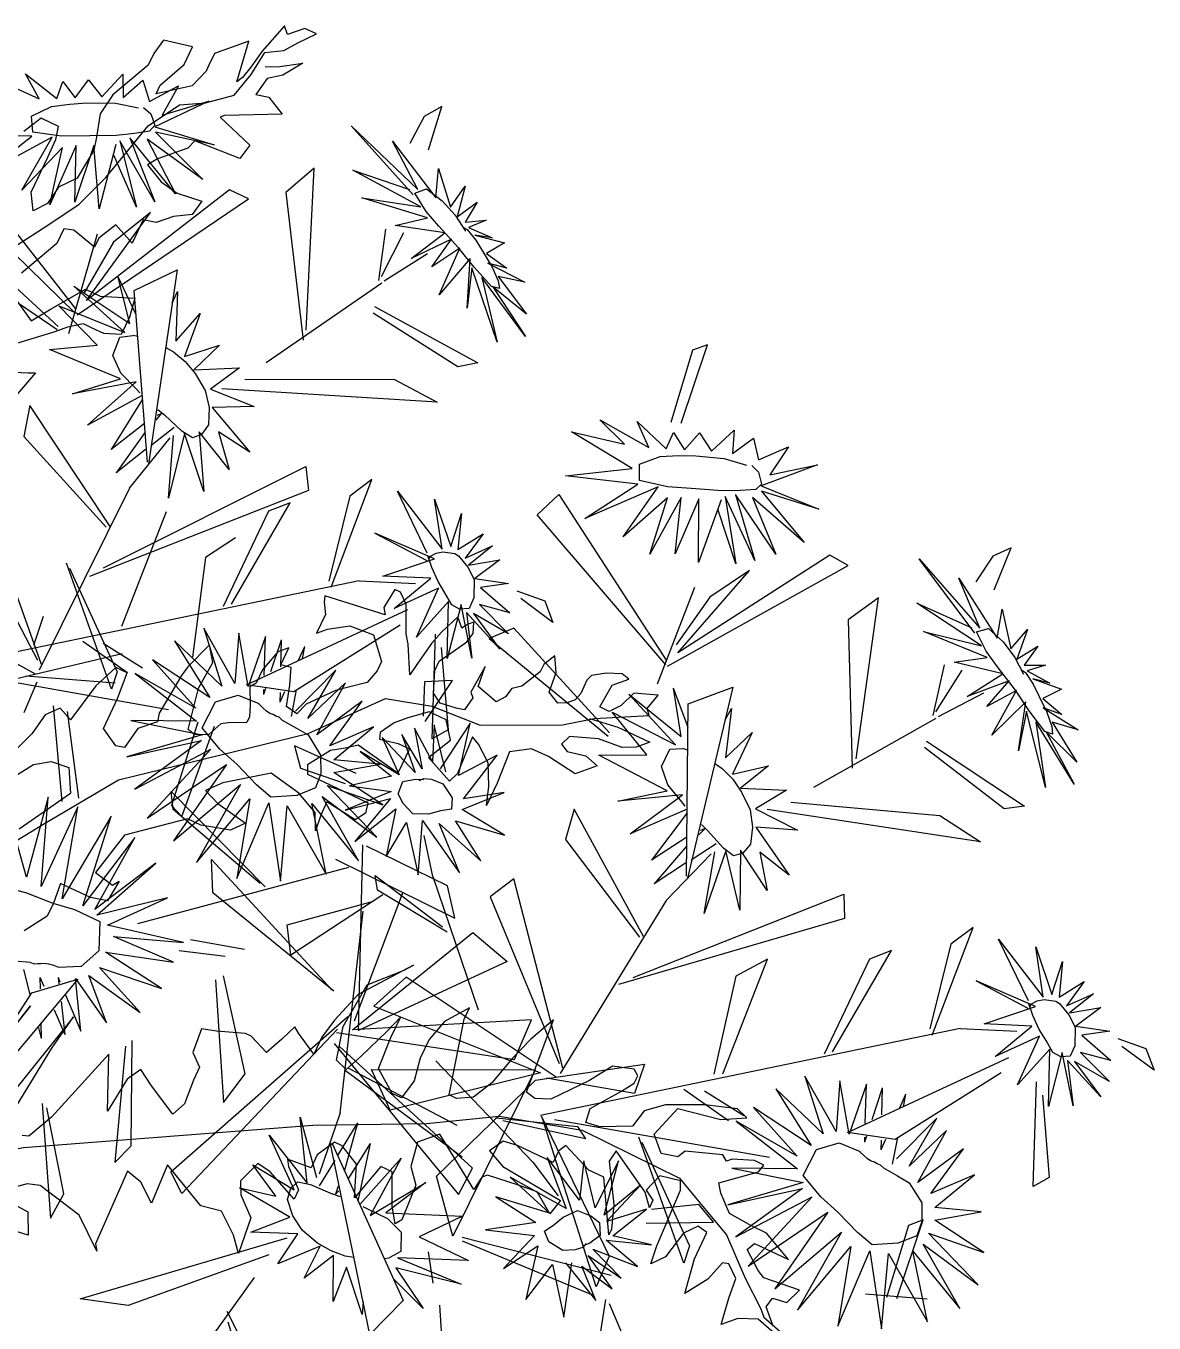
# Model space of a CAD drawing. Header units: millimetres. Extents: x -2729 to 15248, y -12439 to 5292.
# Drawn here: x 4773.3 to 4835.2, y -9449.1 to -9377.9 of the extents above; entities that cross this region are included whole.
import ezdxf

# ---------------------------------------------------------------- set-up
doc = ezdxf.new("R2010")
doc.units = ezdxf.units.MM
doc.layers.add('ARBOLES', color=118, linetype='Continuous')

# ---------------------------------------------------------------- blocks, each defined once
blk = doc.blocks.new('drudtu')
at = {"layer": 'ARBOLES', "color": 104}
for points in [[(-13.73809, 1.07841), (-13.71861, 1.11005), (-13.704, 1.13438), (-13.69426, 1.16115), (-13.68939, 1.18062), (-13.68208, 1.20982), (-13.66747, 1.23416), (-13.65042, 1.24389), (-13.63338, 1.25849), (-13.62851, 1.27796), (-13.62607, 1.29743), (-13.6139, 1.30473), (-13.60659, 1.31447), (-13.59685, 1.32663), (-13.60659, 1.32663), (-13.61633, 1.3169), (-13.6212, 1.32177), (-13.62851, 1.29743), (-13.63094, 1.28283), (-13.63338, 1.27309), (-13.63581, 1.26823), (-13.64068, 1.29986), (-13.66016, 1.2804), (-13.66016, 1.27066), (-13.66016, 1.26579), (-13.66503, 1.25119), (-13.68695, 1.23416), (-13.68695, 1.24146), (-13.67721, 1.26336), (-13.67721, 1.27796), (-13.69913, 1.27309), (-13.70156, 1.26093), (-13.70156, 1.25119), (-13.71617, 1.21956), (-13.71861, 1.20252), (-13.71374, 1.18549), (-13.7113, 1.17575), (-13.71374, 1.15142), (-13.72348, 1.13925), (-13.72591, 1.12465), (-13.73322, 1.11491), (-13.74052, 1.12708), (-13.74052, 1.15628), (-13.74052, 1.17089), (-13.74296, 1.18062), (-13.75757, 1.18062), (-13.76488, 1.16602)], [(-13.6212, 1.2877), (-13.61146, 1.29256), (-13.59685, 1.3023), (-13.60659, 1.2877), (-13.61633, 1.2804), (-13.61877, 1.26579), (-13.60903, 1.26823), (-13.59442, 1.26093), (-13.63338, 1.24146), (-13.63581, 1.23902), (-13.60659, 1.22929), (-13.60903, 1.21712), (-13.64555, 1.21469), (-13.64799, 1.20739), (-13.66503, 1.19035), (-13.66991, 1.18305), (-13.65529, 1.17575), (-13.64068, 1.17332), (-13.6212, 1.17575), (-13.62364, 1.16358), (-13.63581, 1.15628), (-13.64555, 1.14655), (-13.65529, 1.14412), (-13.65529, 1.12465), (-13.67234, 1.13195), (-13.67965, 1.11735), (-13.67965, 1.11005), (-13.69913, 1.11491), (-13.70643, 1.11248), (-13.70643, 1.10031), (-13.72104, 1.06868)], [(-13.72104, 1.05164), (-13.69913, 1.03947), (-13.68939, 1.05408), (-13.67234, 1.07841), (-13.66016, 1.07841), (-13.63581, 1.08814), (-13.63338, 1.07354), (-13.63338, 1.05894), (-13.64555, 1.05408), (-13.65529, 1.05408), (-13.6626, 1.05408), (-13.67234, 1.04677), (-13.67965, 1.03947), (-13.70643, 1.01514)], [(-13.71374, 0.9908), (-13.68452, 1.00297), (-13.67965, 1.0054), (-13.68695, 0.97863)], [(-13.59442, 0.60143), (-13.52867, 0.70121), (-13.49214, 0.75475), (-13.37769, 0.84722), (-13.33629, 0.89589), (-13.3022, 0.90563), (-13.26323, 0.90806), (-13.20723, 0.93483), (-13.18774, 0.94943), (-13.15122, 0.9689), (-13.15465, 0.97314), (-13.15151, 0.98569), (-13.16878, 0.97942), (-13.17349, 0.96686), (-13.17977, 0.95901), (-13.18763, 0.95901), (-13.18606, 0.97785), (-13.17663, 0.98726), (-13.18291, 0.98883), (-13.19391, 0.98412), (-13.20333, 0.97785), (-13.2049, 0.97314), (-13.2049, 0.96215), (-13.20647, 0.95588), (-13.21118, 0.95117), (-13.21746, 0.94803), (-13.22689, 0.95274), (-13.22846, 0.96843), (-13.23474, 0.97942), (-13.23945, 0.97), (-13.23945, 0.96372), (-13.2473, 0.94803), (-13.25358, 0.94332), (-13.25515, 0.93547), (-13.25986, 0.9292), (-13.27714, 0.9339), (-13.27871, 0.9496), (-13.28028, 0.92763), (-13.27714, 0.92449), (-13.27871, 0.9135), (-13.28499, 0.91193), (-13.29755, 0.91036), (-13.3054, 0.91507), (-13.31169, 0.93077), (-13.31169, 0.93861), (-13.3054, 0.9496), (-13.29912, 0.96058), (-13.29755, 0.96843), (-13.30069, 0.97628), (-13.30383, 0.97314), (-13.30697, 0.96843), (-13.31326, 0.97471), (-13.31954, 0.95901), (-13.32268, 0.94803), (-13.32582, 0.9292), (-13.32739, 0.91978), (-13.33838, 0.94018), (-13.34309, 0.94646), (-13.35252, 0.96686), (-13.36037, 0.97314), (-13.36508, 0.97314), (-13.36665, 0.95744), (-13.36351, 0.95274), (-13.41062, 0.94646), (-13.40905, 0.94175), (-13.40434, 0.9339), (-13.40434, 0.91821), (-13.39806, 0.92449), (-13.38392, 0.9339), (-13.36508, 0.93547), (-13.35095, 0.91978), (-13.35095, 0.91193), (-13.35409, 0.90095), (-13.36351, 0.8931), (-13.37293, 0.88525), (-13.38863, 0.86642), (-13.39177, 0.85701), (-13.4012, 0.85858), (-13.40591, 0.87427), (-13.41062, 0.88682), (-13.41847, 0.88525), (-13.41847, 0.89938), (-13.42475, 0.8931), (-13.42946, 0.87584), (-13.42946, 0.86485), (-13.4326, 0.86015), (-13.42632, 0.84759), (-13.42318, 0.83974), (-13.42318, 0.83504), (-13.43575, 0.82876), (-13.44046, 0.82562), (-13.44517, 0.81463), (-13.45459, 0.80993), (-13.46087, 0.8115), (-13.46715, 0.84288), (-13.46558, 0.86485), (-13.47343, 0.87584), (-13.48129, 0.85387), (-13.48286, 0.84602), (-13.486, 0.81307), (-13.48443, 0.80679), (-13.49542, 0.7958), (-13.49856, 0.77854), (-13.50484, 0.77697), (-13.51898, 0.78482), (-13.51898, 0.80993), (-13.52055, 0.83033), (-13.52997, 0.83033), (-13.53782, 0.8115), (-13.54096, 0.7958), (-13.5441, 0.78011), (-13.55509, 0.78482), (-13.56295, 0.7754), (-13.56609, 0.75814), (-13.57394, 0.73617)], [(-13.56923, 0.71577), (-13.55509, 0.73774), (-13.5441, 0.74558), (-13.52997, 0.74715), (-13.52055, 0.72989), (-13.5441, 0.68909)], [(-13.19077, 0.94791), (-13.16879, 0.95105), (-13.14209, 0.95105), (-13.14994, 0.9432), (-13.15936, 0.93849), (-13.17821, 0.93692), (-13.19862, 0.92908), (-13.20176, 0.92123), (-13.19548, 0.91809), (-13.18135, 0.92123), (-13.17036, 0.91809), (-13.18292, 0.90554), (-13.20648, 0.90868), (-13.22061, 0.90868), (-13.23474, 0.89926), (-13.23317, 0.87415), (-13.23317, 0.85532), (-13.23788, 0.86944), (-13.24574, 0.88514), (-13.2583, 0.89455), (-13.26458, 0.89769), (-13.26301, 0.86787), (-13.26615, 0.86003), (-13.28814, 0.86944), (-13.27871, 0.88827), (-13.28814, 0.90083), (-13.30227, 0.90083), (-13.31483, 0.88984), (-13.32268, 0.882), (-13.32896, 0.87101), (-13.32739, 0.8663), (-13.31326, 0.86944), (-13.30384, 0.86944), (-13.30384, 0.84904), (-13.31326, 0.85061), (-13.33996, 0.85532), (-13.34781, 0.84904), (-13.35723, 0.84276), (-13.36822, 0.8255), (-13.36508, 0.81922), (-13.34624, 0.81922), (-13.31483, 0.81922), (-13.31326, 0.81138), (-13.31797, 0.80353), (-13.3431, 0.80667), (-13.3431, 0.79568), (-13.34153, 0.78313), (-13.34781, 0.79568), (-13.36508, 0.80353), (-13.39021, 0.80824), (-13.42005, 0.78627), (-13.42947, 0.77528), (-13.41691, 0.77057), (-13.39178, 0.76587), (-13.39963, 0.75645), (-13.42162, 0.75017), (-13.43261, 0.75017), (-13.4703, 0.71879), (-13.47815, 0.68426), (-13.46245, 0.68112), (-13.45931, 0.68583), (-13.46088, 0.66857), (-13.47344, 0.66543), (-13.49857, 0.66543), (-13.497, 0.64973), (-13.497, 0.63875), (-13.50799, 0.62149)]]:
    blk.add_lwpolyline(points, dxfattribs=at)
at = {"layer": 'ARBOLES', "color": 85}
for points in [[(-13.7498, 0.10478), (-13.64301, 0.28054), (-13.58334, 0.36999), (-13.43886, 0.47357), (-13.24885, 0.58186), (-13.1719, 0.61952), (-13.12479, 0.64777), (-13.06354, 0.66503), (-12.98188, 0.66346), (-12.95519, 0.65091), (-12.93163, 0.63992), (-12.90494, 0.61638), (-12.88452, 0.60069), (-12.87981, 0.59598), (-12.85311, 0.58813)], [(-12.87039, 0.59284), (-12.87667, 0.59912), (-12.88138, 0.60383), (-12.87981, 0.61167), (-12.86882, 0.61324), (-12.86411, 0.6258), (-12.89237, 0.62266), (-12.89865, 0.6258), (-12.91279, 0.63678), (-12.90965, 0.64306), (-12.88138, 0.64306), (-12.90494, 0.65405), (-12.9175, 0.65405), (-12.93634, 0.65561), (-12.94891, 0.6666), (-12.95362, 0.67288), (-12.93006, 0.69328), (-12.92849, 0.69956), (-12.93634, 0.69956), (-12.95205, 0.69328), (-12.95519, 0.69014), (-12.9599, 0.69328), (-12.9866, 0.68386), (-12.98974, 0.67759), (-13.0023, 0.67445), (-13.01329, 0.68543), (-13.00544, 0.71054), (-12.97246, 0.71682), (-12.95519, 0.72623), (-12.96461, 0.72937), (-12.98817, 0.72153), (-13.01486, 0.70897), (-13.02743, 0.69799), (-13.03057, 0.68386), (-13.05255, 0.67288), (-13.06354, 0.67131), (-13.06511, 0.68229), (-13.04941, 0.70426), (-13.04313, 0.71368), (-13.04313, 0.71996), (-13.04784, 0.7231), (-13.06354, 0.71839), (-13.07454, 0.70113), (-13.09495, 0.67602), (-13.10594, 0.67131), (-13.1138, 0.67288), (-13.11851, 0.73094), (-13.12793, 0.71054), (-13.13421, 0.69171), (-13.14049, 0.66817), (-13.14834, 0.65248), (-13.15934, 0.6462), (-13.16562, 0.6462), (-13.17975, 0.70269), (-13.17975, 0.71211), (-13.19231, 0.69485), (-13.19703, 0.67759), (-13.19703, 0.66189), (-13.19388, 0.64463), (-13.19703, 0.62894), (-13.20488, 0.62894), (-13.22215, 0.64149), (-13.22372, 0.6666), (-13.22372, 0.68386), (-13.22843, 0.66974), (-13.23786, 0.64463), (-13.24414, 0.63051), (-13.25356, 0.63364), (-13.25984, 0.65875), (-13.2567, 0.69485), (-13.23628, 0.71682), (-13.23157, 0.7231), (-13.25984, 0.68543), (-13.26769, 0.66032), (-13.27083, 0.64463), (-13.27083, 0.63051), (-13.28811, 0.63992), (-13.29282, 0.64306), (-13.29753, 0.63051), (-13.30381, 0.61638), (-13.31951, 0.62266), (-13.32423, 0.62266), (-13.34464, 0.61481), (-13.35563, 0.61167), (-13.35406, 0.59284), (-13.34464, 0.58499), (-13.34464, 0.57401), (-13.34307, 0.55518), (-13.34778, 0.54419), (-13.37134, 0.55675), (-13.3839, 0.56459), (-13.39018, 0.55361), (-13.39332, 0.52536), (-13.4106, 0.56459), (-13.42944, 0.50339), (-13.43886, 0.48299), (-13.44357, 0.48142)], [(-13.45771, 0.49397), (-13.45143, 0.55047), (-13.44672, 0.57872), (-13.46399, 0.50653)], [(-13.48912, 0.53164), (-13.47969, 0.57244), (-13.49226, 0.51908)], [(-12.86725, 0.58813), (-12.88295, 0.59284), (-12.89708, 0.58656), (-12.90651, 0.57715), (-12.90965, 0.59755), (-12.91122, 0.61324), (-12.92064, 0.62109), (-12.92535, 0.61952), (-12.93006, 0.60383), (-12.94105, 0.58656), (-12.94577, 0.61324), (-12.94577, 0.63521), (-12.95362, 0.63678), (-12.96147, 0.62737), (-12.96618, 0.6054), (-12.97403, 0.59598), (-12.9756, 0.6101), (-12.97717, 0.65561), (-12.98031, 0.66189), (-12.99602, 0.65875), (-13.00073, 0.64463), (-12.99288, 0.63992), (-12.99288, 0.63364), (-13.00073, 0.64306), (-13.03371, 0.66189), (-13.03528, 0.65248), (-13.018, 0.62423), (-13.01172, 0.60697), (-13.01172, 0.60226), (-13.03371, 0.63992), (-13.04627, 0.63992), (-13.06983, 0.64934), (-13.07297, 0.64306), (-13.07297, 0.63364), (-13.1028, 0.63364), (-13.1138, 0.63207), (-13.12008, 0.62109), (-13.10594, 0.61481), (-13.05569, 0.6101), (-13.05883, 0.59755), (-13.07454, 0.60853), (-13.09024, 0.60697), (-13.1138, 0.60383), (-13.11694, 0.60069), (-13.11851, 0.5897), (-13.15934, 0.61638), (-13.1719, 0.60383), (-13.16876, 0.58499), (-13.15934, 0.57401), (-13.15777, 0.54576), (-13.16091, 0.54105), (-13.16876, 0.55204), (-13.17975, 0.57558), (-13.18917, 0.57558), (-13.19703, 0.54576), (-13.20645, 0.5693), (-13.22215, 0.57715), (-13.22843, 0.57715), (-13.23628, 0.56302), (-13.23628, 0.55204), (-13.25513, 0.55047), (-13.25199, 0.54576), (-13.23786, 0.53321), (-13.23786, 0.52536), (-13.26298, 0.53634), (-13.27397, 0.53791), (-13.28026, 0.52065), (-13.27554, 0.51124), (-13.26141, 0.49868), (-13.25827, 0.47043), (-13.26769, 0.48142), (-13.2834, 0.49397), (-13.2991, 0.49083), (-13.33522, 0.5081), (-13.33365, 0.47671), (-13.34778, 0.4877), (-13.36034, 0.49083), (-13.35877, 0.4312), (-13.35563, 0.42649), (-13.37919, 0.44532), (-13.41531, 0.45317), (-13.42473, 0.45003), (-13.43572, 0.44062)], [(-13.442, 0.43277), (-13.41531, 0.4312), (-13.40746, 0.41551), (-13.42944, 0.41237)]]:
    blk.add_lwpolyline(points, dxfattribs=at)
blk = doc.blocks.new('styrtys')
at = {"color": 86, "linetype": 'Continuous'}
for p, q in [((-18.311, 2.885), (-18.435, 1.784)), ((-16.817, 0.9), (-18.311, 2.885)), ((-18.435, 1.784), (-17.713, 0.271)), ((-12.426, -5.295), (-12.259, -2.485)), ((-12.724, -5.277), (-13.944, -2.861)), ((-14.691, -3.56), (-12.638, -5.529)), ((-11.603, -6.554), (-5.777, -3.769)), ((-5.777, -3.769), (-6.235, -4.801)), ((-12.758, -10.355), (-19.706, -4.768)), ((-19.706, -4.768), (-19.525, -6.814)), ((-6.235, -4.801), (-11.351, -6.821)), ((7.793, -5.923), (9.053, -4.884)), ((9.053, -4.884), (10.312, -5.114)), ((-36.443, -5.684), (-36.596, -6.542)), ((-33.495, -9.14), (-36.443, -5.684)), ((-22.072, -5.279), (-23.083, -5.849)), ((-22.444, -16.632), (-22.072, -5.279)), ((-12.401, -5.47), (-12.605, -13.181)), ((10.312, -5.114), (8.279, -5.954)), ((-23.083, -5.849), (-22.775, -15.758)), ((-36.596, -6.542), (-33.821, -9.602)), ((-19.525, -6.814), (-12.415, -10.806)), ((-5.335, -6.849), (-12.88, -15.984)), ((-7.728, -8.021), (-5.335, -6.849)), ((-12.56, -14.657), (-7.728, -8.021)), ((2.389, -14.57), (-1.523, -9.606)), ((-1.523, -9.606), (-1.361, -11.122)), ((-24.622, -10.075), (-24.497, -12.685)), ((-22.775, -15.758), (-24.622, -10.075)), ((2.876, -13.058), (4.598, -10.482)), ((-1.361, -11.122), (2.043, -14.501)), ((12.381, -14.081), (7.537, -10.978)), ((8.336, -11.079), (12.401, -13.07)), ((-55.142, -11.478), (-55.167, -12.586)), ((-53.478, -13.323), (-55.142, -11.478)), ((4.592, -21.303), (5.607, -11.591)), ((-55.167, -12.586), (-54.315, -14.029)), ((-24.497, -12.685), (-23.193, -15.613)), ((6.119, -12.384), (6.268, -19.263)), ((-25.373, -13.148), (-21.883, -17.626)), ((2.876, -13.058), (-4.87, -35.285)), ((12.401, -13.07), (12.381, -14.081)), ((-20.072, -16.714), (-19.609, -14.136)), ((-19.609, -14.136), (-11.892, -21.671)), ((-2.734, -14.107), (-2.953, -15.38)), ((0.372, -19.734), (-2.734, -14.107)), ((-8.752, -27.018), (-6.726, -14.758)), ((-6.726, -14.758), (-5.565, -15.419)), ((-5.565, -15.419), (-8.826, -27.91)), ((-2.953, -15.38), (0.243, -20.194)), ((-48.555, -19.104), (-48.638, -16.291)), ((-48.853, -19.113), (-50.282, -16.815)), ((-47.623, -20.286), (-42.067, -16.996)), ((-42.067, -16.996), (-42.432, -18.064)), ((-33.585, -16.896), (-22.76, -16.521)), ((-33.23, -18.493), (-33.585, -16.896)), ((-22.551, -16.668), (-33.23, -18.493)), ((-12.017, -21.654), (-20.072, -16.714)), ((-50.965, -17.578), (-48.745, -19.357)), ((-42.432, -18.064), (-47.349, -20.53)), ((-55.853, -19.225), (-55.492, -21.247)), ((-48.437, -24.175), (-55.853, -19.225)), ((-48.514, -19.277), (-48.034, -26.976)), ((6.268, -19.263), (4.592, -21.303)), ((-41.354, -20.024), (-48.059, -29.792)), ((-43.634, -21.403), (-41.354, -20.024)), ((-30.238, -21.601), (-28.979, -20.561)), ((-28.979, -20.561), (-27.719, -20.791)), ((-5.821, -20.187), (-5.921, -22.159)), ((-1.684, -25.514), (-5.821, -20.187)), ((-55.492, -21.247), (-48.056, -24.593)), ((-27.719, -20.791), (-29.753, -21.631)), ((-20.933, -21.236), (-28.557, -22.796)), ((-47.859, -28.441), (-43.634, -21.403)), ((-28.774, -24.246), (-20.822, -21.391)), ((-5.921, -22.159), (-1.925, -25.943)), ((12.686, -25.009), (14.676, -22.24)), ((-56.258, -23.174), (-57.214, -23.831)), ((-55.622, -34.516), (-56.258, -23.174)), ((-28.557, -22.796), (-28.774, -24.246)), ((-11.446, -23.297), (-6.297, -33.172)), ((-57.214, -23.831), (-56.03, -33.674)), ((-39.554, -25.284), (-39.393, -26.8)), ((-35.643, -30.247), (-39.554, -25.284)), ((-10.384, -25.384), (-18.342, -25.047)), ((-18.342, -25.047), (-17.155, -26.319)), ((-17.155, -26.319), (-10.467, -25.582)), ((-35.156, -28.736), (-33.433, -26.16)), ((3.569, -25.68), (-4.275, -34.734)), ((-1.403, -26.871), (0.869, -25.712)), ((-39.393, -26.8), (-35.989, -30.179)), ((-25.651, -29.759), (-30.494, -26.655)), ((-29.695, -26.757), (-25.63, -28.747)), ((-2.068, -27.782), (0.671, -26.56)), ((-33.439, -36.98), (-32.424, -27.269)), ((-27.824, -27.147), (-28.553, -28.513)), ((-26.667, -29.608), (-27.824, -27.147)), ((-58.373, -28.177), (-58.017, -30.765)), ((-56.03, -33.674), (-58.373, -28.177)), ((-42.97, -40.416), (-42.039, -28.026)), ((-42.039, -28.026), (-40.824, -28.581)), ((-31.912, -28.061), (-31.763, -34.94)), ((-55.158, -31.157), (-54.926, -28.547)), ((-54.926, -28.547), (-46.572, -35.369)), ((-40.824, -28.581), (-42.964, -41.312)), ((-35.156, -28.736), (-42.901, -50.963)), ((-28.553, -28.513), (-26.98, -29.537)), ((-25.63, -28.747), (-25.651, -29.759)), ((-6.676, -34.525), (-4.351, -28.941)), ((-4.351, -28.941), (-3.252, -30.221)), ((-40.765, -29.785), (-40.985, -31.057)), ((-37.659, -35.411), (-40.765, -29.785)), ((-6.462, -32.885), (-16.76, -29.863)), ((-16.76, -29.863), (-16.59, -31.487)), ((-3.252, -30.221), (-6.457, -33.948)), ((3.784, -30.334), (2.692, -32.7)), ((3.181, -33.345), (5.035, -30.144)), ((5.035, -30.144), (3.784, -30.334)), ((-58.848, -31.305), (-54.976, -35.456)), ((-58.017, -30.765), (-56.458, -33.566)), ((-46.698, -35.363), (-55.158, -31.157)), ((-40.985, -31.057), (-37.788, -35.871)), ((6.124, -32.7), (-1.073, -31.266)), ((-0.755, -31.255), (5.472, -31.945)), ((-16.59, -31.487), (-6.789, -32.924)), ((5.472, -31.945), (6.124, -32.7)), ((-15.394, -33.298), (-13.059, -32.511)), ((-13.059, -32.511), (-14.004, -41.447)), ((-40.657, -33.353), (-40.581, -35.326)), ((-18.3, -33.173), (-22.452, -35.869)), ((-16.563, -33.747), (-18.3, -33.173)), ((-14.204, -41.716), (-15.394, -33.298)), ((-9.628, -32.997), (-14.204, -41.716)), ((-8.227, -34.924), (-9.628, -32.997)), ((-22.727, -37.705), (-16.563, -33.747)), ((-19.15, -33.61), (-11.608, -35.235)), ((-6.231, -33.453), (-15.162, -37.707)), ((-14.706, -40.046), (-6.875, -34.076)), ((-6.875, -34.076), (-9.353, -42.21)), ((-6.003, -37.418), (-3.301, -33.847)), ((-2.5, -33.817), (-5.673, -37.2)), ((-3.301, -33.847), (-2.5, -33.817)), ((-66.696, -35.766), (-55.947, -34.432)), ((-55.725, -34.561), (-66.201, -37.324)), ((-26.169, -34.318), (-29.202, -36.436)), ((-20.82, -36.291), (-16.516, -34.565)), ((-16.125, -34.507), (-20.082, -36.602)), ((-11.802, -41.936), (-7.17, -34.236)), ((-7.17, -34.236), (-1.66, -42.813)), ((-4.94, -41.881), (-6.676, -34.525)), ((-40.581, -35.326), (-36.266, -38.74)), ((-31.763, -34.94), (-33.439, -36.98)), ((-27.988, -36.792), (-25.998, -35.109)), ((-19.255, -35.46), (-14.574, -41.394)), ((-14.524, -42.553), (-8.227, -34.924)), ((-4.839, -35.256), (3.69, -36.013)), ((4.77, -37.485), (-4.73, -35.247)), ((-63.159, -39.43), (-55.492, -35.882)), ((-55.616, -35.737), (-63.071, -37.967)), ((-39.715, -41.192), (-43.853, -35.864)), ((-14.004, -41.447), (-22.622, -36.001)), ((-20.082, -36.602), (-20.82, -36.291)), ((3.69, -36.013), (4.77, -37.485)), ((-45.984, -36.949), (-39.979, -46.329)), ((-29.202, -36.436), (-27.988, -36.792)), ((-19.706, -36.478), (-19.454, -42.521)), ((-2.882, -36.953), (-10.404, -38.667)), ((4.666, -36.457), (-1.335, -42.404)), ((-25.254, -48.823), (-21.97, -37.302)), ((-20.99, -41.825), (-19.661, -37.093)), ((-15.162, -37.707), (-14.706, -40.046)), ((5.622, -37.404), (7.711, -39.145)), ((7.795, -37.599), (5.936, -37.336)), ((-10.638, -44.638), (-19.478, -37.864)), ((-1.169, -42.498), (5.082, -37.862)), ((-44.74, -38.934), (-52.697, -39.303)), ((-51.402, -40.465), (-44.806, -39.138)), ((-52.697, -39.303), (-51.402, -40.465)), ((-29.054, -43.728), (-32.381, -39.647)), ((-6.741, -39.487), (-12.491, -42.981)), ((-33.053, -40.327), (-29.863, -43.914)), ((-4.305, -39.958), (-13.795, -42.798)), ((-12.483, -43.196), (-5.128, -40.139)), ((-3.465, -41.359), (-4.305, -39.958)), ((-34.462, -41.358), (-42.307, -50.412)), ((-40.236, -47.71), (-38.416, -41.942)), ((-39.434, -42.548), (-37.162, -41.39)), ((-30.536, -43.54), (-23.407, -41.799)), ((-23.69, -41.943), (-29.626, -43.949)), ((-26.199, -43.548), (-16.643, -41.562)), ((-16.547, -41.508), (-24.598, -44.425)), ((-19.454, -42.521), (-20.99, -41.825)), ((-12.64, -54.264), (-14.963, -41.564)), ((-14.074, -42.971), (-3.465, -41.359)), ((-9.353, -42.21), (-11.802, -41.936)), ((-1.66, -42.813), (-4.94, -41.881)), ((-37.039, -43.461), (-44.236, -42.027)), ((-43.919, -42.016), (-37.691, -42.706)), ((-40.1, -43.459), (-37.36, -42.237)), ((-14.652, -42.405), (-11.309, -54.372)), ((-37.208, -43.119), (-40.069, -47.116)), ((-37.691, -42.706), (-37.039, -43.461)), ((-40.169, -46.057), (-50.694, -43.96)), ((-29.626, -43.949), (-30.536, -43.54)), ((-29.863, -43.914), (-29.054, -43.728)), ((-24.598, -44.425), (-26.199, -43.548)), ((-42.383, -44.619), (-41.284, -45.898)), ((-21.033, -44.536), (-22.999, -46.801)), ((0.004, -45.056), (-1.609, -44.404)), ((6.272, -47.952), (1.218, -45.368)), ((-50.381, -45.563), (-40.491, -46.125)), ((-32.825, -48.065), (-37.231, -46.162)), ((-21.251, -45.643), (-22.821, -47.653)), ((-39.889, -46.603), (-48.408, -51.632)), ((-39.474, -46.774), (-38.393, -48.246)), ((-37.886, -46.672), (-33.147, -48.965)), ((-20.423, -46.754), (-14.422, -49.834)), ((-15.165, -48.004), (-20.385, -46.264)), ((-14.422, -49.834), (-15.165, -48.004)), ((-9.227, -62.128), (-6.249, -50.661)), ((-14.99, -55.403), (-19.922, -52.39)), ((-5.978, -51.999), (-7.553, -60.055)), ((-24.989, -55.78), (-24.332, -53.223)), ((-24.332, -53.223), (-21.148, -62.454)), ((-19.844, -52.862), (-14.652, -56.649)), ((-2.24, -60.392), (-5.314, -53.317)), ((-11.309, -54.372), (-12.64, -54.264)), ((-14.652, -56.649), (-14.99, -55.403)), ((-21.947, -61.952), (-24.989, -55.78)), ((3.649, -56.164), (-4.482, -55.55)), ((-3.981, -55.814), (4.677, -57.942)), ((-14.634, -59.934), (-19.147, -58.31)), ((-19.49, -58.394), (-13.848, -61.24)), ((-13.848, -61.24), (-14.634, -59.934)), ((-7.553, -60.055), (-9.227, -62.128))]:
    blk.add_line(p, q, dxfattribs=at)
at = {"color": 50, "linetype": 'Continuous'}
for p, q in [((-15.673, 0.735), (-13.564, 0.031)), ((-14.455, -0.31), (-15.673, 0.735)), ((-14.016, 1.357), (-12.913, 0.011)), ((-13.564, 0.031), (-14.016, 1.357)), ((-12.93, 1.381), (-12.423, 0.19)), ((-12.913, 0.011), (-12.93, 1.381)), ((-12.423, 0.19), (-11.827, 1.195)), ((-11.827, 1.195), (-12.081, 0.176)), ((-12.081, 0.176), (-10.853, 0.887)), ((-11.531, 0.209), (-10.25, 1.277)), ((-10.853, 0.887), (-11.531, 0.209)), ((-10.25, 1.277), (-10.34, 0.13)), ((-9.882, -0.117), (-7.85, 0.908)), ((-7.85, 0.908), (-8.949, -0.105)), ((-10.34, 0.13), (-9.042, 0.573)), ((-9.042, 0.573), (-9.882, -0.117)), ((-18.361, -0.422), (-14.455, -0.31)), ((-15.411, -0.859), (-18.361, -0.422)), ((-8.949, -0.105), (-6.371, -0.056)), ((-6.371, -0.056), (-8.663, -0.658)), ((-8.663, -0.658), (-5.41, -0.819)), ((-20.384, -1.759), (-15.411, -0.859)), ((-15.317, -1.234), (-20.384, -1.759)), ((-18.371, -3.115), (-15.667, -1.221)), ((-14.535, -1.275), (-18.371, -3.115)), ((-16.847, -3.602), (-14.535, -1.275)), ((-13.832, -1.331), (-16.847, -3.602)), ((-12.619, -1.055), (-14.545, -3.02)), ((-14.545, -3.02), (-13.832, -1.331)), ((-12.552, -3.38), (-12.619, -1.055)), ((-12.115, -0.956), (-12.552, -3.38)), ((-11.531, -2.726), (-12.115, -0.956)), ((-11.447, -0.874), (-11.531, -2.726)), ((-10.033, -3.306), (-11.447, -0.874)), ((-10.653, -0.752), (-10.033, -3.306)), ((-8.545, -2.484), (-10.653, -0.752)), ((-10.188, -0.988), (-8.545, -2.484)), ((-6.062, -2.251), (-10.188, -0.988)), ((-5.41, -0.819), (-9.435, -0.859)), ((-9.435, -0.859), (-6.062, -2.251)), ((-28.557, -6.417), (-27.681, -3.898)), ((-27.681, -3.898), (-28.283, -7.132)), ((-29.579, -6.536), (-29.337, -4.743)), ((-29.337, -4.743), (-28.557, -6.417)), ((-28.283, -7.132), (-25.568, -5.075)), ((-25.568, -5.075), (-28.021, -7.263)), ((-30.746, -6.153), (-29.579, -6.536)), ((-30.611, -7.575), (-30.746, -6.153)), ((2.603, -6.349), (4.189, -7.527)), ((3.852, -7.786), (2.603, -6.349)), ((4.16, -5.906), (4.806, -7.429)), ((4.189, -7.527), (4.16, -5.906)), ((4.806, -7.429), (4.997, -5.801)), ((4.997, -5.801), (5.224, -7.477)), ((5.224, -7.477), (5.861, -5.845)), ((5.861, -5.845), (6.034, -7.556)), ((6.034, -7.556), (7.221, -6.102)), ((7.221, -6.102), (6.617, -7.531)), ((-31.659, -6.839), (-30.611, -7.575)), ((-31.327, -8.497), (-31.659, -6.839)), ((-29.503, -7.004), (-28.993, -6.874)), ((-28.993, -6.874), (-28.353, -7.067)), ((-28.353, -7.067), (-28.263, -7.493)), ((-28.021, -7.263), (-24.402, -6.7)), ((-24.402, -6.7), (-27.982, -7.865)), ((6.617, -7.531), (8.636, -6.87)), ((8.636, -6.87), (7.397, -8.065)), ((-30.611, -8.109), (-29.663, -7.239)), ((-28.263, -7.493), (-28.643, -8.249)), ((1.168, -7.207), (3.852, -7.786)), ((3.735, -8.269), (1.168, -7.207)), ((3.875, -8.298), (4.291, -7.792)), ((4.291, -7.792), (4.501, -7.675)), ((4.501, -7.675), (5.296, -7.563)), ((5.296, -7.563), (6.055, -7.615)), ((6.055, -7.615), (6.917, -8.153)), ((7.397, -8.065), (9.58, -7.523)), ((9.58, -7.523), (7.643, -8.611)), ((-32.517, -8.549), (-31.327, -8.497)), ((-31.536, -9.371), (-30.611, -8.109)), ((-28.643, -8.249), (-29.151, -9.125)), ((-24.646, -8.373), (-28.608, -8.589)), ((-27.982, -7.865), (-24.646, -8.373)), ((-0.256, -8.74), (3.735, -8.269)), ((3.748, -8.651), (3.875, -8.298)), ((6.917, -8.153), (7.281, -8.659)), ((10.061, -8.373), (7.405, -8.902)), ((7.643, -8.611), (10.061, -8.373)), ((-32.142, -9.721), (-32.517, -8.549)), ((-29.151, -9.125), (-29.986, -10.299)), ((-28.786, -9.127), (-25.316, -10.522)), ((-24.954, -9.536), (-28.786, -9.127)), ((-28.608, -8.589), (-24.954, -9.536)), ((3.497, -9.074), (-0.256, -8.74)), ((3.97, -8.896), (1.086, -10.975)), ((3.327, -11.81), (3.97, -8.896)), ((4.308, -9.273), (3.647, -9.133)), ((3.727, -9.006), (3.748, -8.651)), ((3.822, -9.18), (3.727, -9.006)), ((7.05, -9.131), (6.623, -9.386)), ((6.88, -8.932), (9.03, -11.105)), ((9.702, -9.934), (6.88, -8.932)), ((7.281, -8.659), (7.05, -9.131)), ((7.405, -8.902), (9.702, -9.934)), ((-33.269, -9.747), (-32.142, -9.721)), ((-32.694, -10.56), (-33.269, -9.747)), ((-32.042, -10.167), (-31.536, -9.371)), ((-28.755, -9.417), (-26.449, -12.244)), ((-25.316, -10.522), (-28.356, -9.85)), ((1.086, -10.975), (3.832, -9.31)), ((4.781, -9.62), (3.327, -11.81)), ((5.144, -9.37), (4.308, -9.273)), ((5.177, -12.201), (4.781, -9.62)), ((5.866, -9.364), (5.144, -9.37)), ((5.473, -9.536), (5.177, -12.201)), ((7.147, -11.957), (5.473, -9.536)), ((6.623, -9.386), (5.866, -9.364)), ((6.375, -9.435), (7.147, -11.957)), ((9.03, -11.105), (6.375, -9.435)), ((-34.809, -11.148), (-32.694, -10.56)), ((-32.517, -11.061), (-32.042, -10.167)), ((-29.986, -10.299), (-30.878, -11.569)), ((-29.423, -10.437), (-27.519, -13.103)), ((-26.449, -12.244), (-29.423, -10.437)), ((-35.934, -12.869), (-33.258, -11.35)), ((-33.258, -11.35), (-34.809, -11.148)), ((-32.733, -12.257), (-32.517, -11.061)), ((-29.995, -11.228), (-28.206, -14.296)), ((-27.519, -13.103), (-29.995, -11.228)), ((-30.878, -11.569), (-31.975, -12.713)), ((-31.144, -12.013), (-31.724, -16.365)), ((-29.778, -15.074), (-31.144, -12.013)), ((-30.358, -11.892), (-29.778, -15.074)), ((-28.206, -14.296), (-30.358, -11.892)), ((-50.728, -12.619), (-49.51, -13.863)), ((-50.161, -13.901), (-50.728, -12.619)), ((-49.648, -12.499), (-49.038, -13.641)), ((-49.51, -13.863), (-49.648, -12.499)), ((-49.038, -13.641), (-48.534, -12.588)), ((-48.534, -12.588), (-48.696, -13.624)), ((-48.696, -13.624), (-47.536, -12.808)), ((-48.152, -13.543), (-46.97, -12.366)), ((-47.536, -12.808), (-48.152, -13.543)), ((-46.97, -12.366), (-46.958, -13.516)), ((-46.48, -13.722), (-44.547, -12.521)), ((-44.547, -12.521), (-45.552, -13.627)), ((-36.178, -14.532), (-34.103, -12.394)), ((-32.737, -12.722), (-36.178, -14.532)), ((-34.103, -12.394), (-35.934, -12.869)), ((-34.265, -16.067), (-32.737, -12.722)), ((-31.975, -12.713), (-32.733, -12.257)), ((-52.324, -13.387), (-50.161, -13.901)), ((-51.018, -14.32), (-52.324, -13.387)), ((-46.958, -13.516), (-45.705, -12.96)), ((-45.705, -12.96), (-46.48, -13.722)), ((-45.552, -13.627), (-42.988, -13.35)), ((-42.988, -13.35), (-45.217, -14.152)), ((-31.84, -12.884), (-34.265, -16.067)), ((-31.724, -16.365), (-31.84, -12.884)), ((-41.964, -14.025), (-45.969, -14.421)), ((-45.217, -14.152), (-41.964, -14.025)), ((-54.898, -14.777), (-51.018, -14.32)), ((-51.922, -14.95), (-54.898, -14.777)), ((-49.123, -14.899), (-50.868, -17.027)), ((-48.851, -17.208), (-49.123, -14.899)), ((-48.63, -14.755), (-48.851, -17.208)), ((-47.891, -16.467), (-48.63, -14.755)), ((-47.972, -14.614), (-47.891, -16.467)), ((-46.347, -16.911), (-47.972, -14.614)), ((-44.939, -15.961), (-47.192, -14.422)), ((-47.192, -14.422), (-46.347, -16.911)), ((-46.708, -14.616), (-44.939, -15.961)), ((-42.486, -15.509), (-46.708, -14.616)), ((-45.969, -14.421), (-42.486, -15.509)), ((-18.633, -14.814), (-16.481, -16.483)), ((-18.291, -15.422), (-18.633, -14.814)), ((-16.926, -14.521), (-15.521, -16.61)), ((-16.481, -16.483), (-16.926, -14.521)), ((-15.521, -16.61), (-14.892, -14.676)), ((-14.892, -14.676), (-14.635, -16.622)), ((-14.635, -16.622), (-13.247, -14.528)), ((-13.247, -14.528), (-13.239, -16.504)), ((-56.795, -16.288), (-51.922, -14.95)), ((-51.795, -15.317), (-56.795, -16.288)), ((-51.012, -15.287), (-54.67, -17.461)), ((-54.67, -17.461), (-52.145, -15.334)), ((-50.307, -15.281), (-53.109, -17.811)), ((-53.109, -17.811), (-51.012, -15.287)), ((-50.868, -17.027), (-50.307, -15.281)), ((-13.239, -16.504), (-11.049, -15.124)), ((-11.049, -15.124), (-12.364, -17.011)), ((8.632, -16.309), (8.937, -19.397)), ((9.815, -19.097), (8.632, -16.309)), ((-18.972, -17.388), (-21.234, -16.973)), ((-18.745, -17.97), (-21.234, -16.973)), ((-16.523, -17.149), (-16.08, -16.946)), ((-16.08, -16.946), (-15.275, -16.743)), ((-15.275, -16.743), (-14.419, -16.686)), ((-14.419, -16.686), (-13.348, -16.785)), ((-13.348, -16.785), (-12.458, -17.159)), ((-12.364, -17.011), (-9.165, -16.793)), ((-9.165, -16.793), (-11.081, -17.527)), ((6.431, -16.685), (7.217, -19.735)), ((7.912, -19.353), (6.431, -16.685)), ((7.29, -16.577), (7.912, -19.353)), ((8.937, -19.397), (7.29, -16.577)), ((10.163, -16.504), (9.815, -19.097)), ((10.589, -19.309), (10.163, -16.504)), ((-12.458, -17.159), (-11.715, -17.737)), ((-11.715, -17.737), (-11.512, -18.357)), ((-11.081, -17.527), (-9.068, -18.258)), ((4.928, -18.183), (4.438, -17.481)), ((4.94, -17.932), (4.438, -17.481)), ((12.099, -17.241), (10.589, -19.309)), ((11.188, -19.659), (12.099, -17.241)), ((-22.211, -19.247), (-18.745, -17.97)), ((-18.503, -18.476), (-22.211, -19.247)), ((-21.826, -20.539), (-18.503, -18.476)), ((-18.465, -18.856), (-18.124, -18.224)), ((-17.915, -18.036), (-18.124, -18.224)), ((-9.068, -18.258), (-11.713, -18.383)), ((-11.713, -18.383), (-8.908, -20.101)), ((-11.512, -18.357), (-11.652, -18.862)), ((4.669, -19.777), (3.476, -18.388)), ((4.723, -19.184), (3.476, -18.388)), ((14.089, -18.26), (11.188, -19.659)), ((11.614, -20.335), (14.089, -18.26)), ((-17.884, -19.749), (-18.465, -18.856)), ((-12.288, -19.133), (-13.569, -19.374)), ((-11.652, -18.862), (-12.288, -19.133)), ((-12.097, -19.088), (-9.753, -21.881)), ((-8.908, -20.101), (-12.097, -19.088)), ((4.661, -20.214), (2.856, -19.036)), ((2.856, -19.036), (4.721, -21.265)), ((6.232, -19.094), (7.343, -20.093)), ((-16.837, -19.96), (-17.884, -19.749)), ((-15.958, -19.559), (-17.479, -22.773)), ((-15.64, -19.786), (-16.837, -19.96)), ((-15.601, -23.122), (-15.958, -19.559)), ((-15.352, -19.744), (-15.64, -19.786)), ((-15.15, -19.732), (-15.601, -23.122)), ((-14.98, -19.836), (-13.762, -22.848)), ((-14.028, -19.488), (-13.569, -19.374)), ((-13.724, -19.458), (-13.776, -19.719)), ((-13.607, -19.914), (-13.724, -19.458)), ((-12.659, -20.974), (-12.727, -19.339)), ((-11.446, -23.297), (-12.372, -19.863)), ((-9.753, -21.881), (-12.363, -19.633)), ((5.999, -19.716), (6.354, -20.225)), ((15.445, -19.451), (11.614, -20.335)), ((11.986, -20.893), (15.445, -19.451)), ((-18.847, -20.106), (-21.826, -20.539)), ((-20.19, -22.368), (-18.847, -20.106)), ((-16.585, -20.162), (-20.19, -22.368)), ((-17.479, -22.773), (-16.585, -20.162)), ((-13.841, -20.535), (-13.762, -22.848)), ((1.948, -20.212), (4.214, -21.81)), ((4.721, -21.265), (1.948, -20.212)), ((5.295, -20.627), (5.529, -20.78)), ((5.299, -20.511), (5.529, -20.78)), ((5.904, -19.938), (6.354, -20.225)), ((10.846, -20.199), (10.692, -21.057)), ((13.794, -23.655), (10.846, -20.199)), ((-13.438, -20.782), (-12.559, -23.39)), ((-12.645, -21.332), (-12.559, -23.39)), ((10.692, -21.057), (13.467, -24.117)), ((16.048, -20.987), (11.986, -20.893)), ((12.017, -21.573), (16.048, -20.987)), ((-35.428, -22.027), (-33.843, -23.205)), ((-34.18, -23.463), (-35.428, -22.027)), ((-33.871, -21.583), (-33.225, -23.107)), ((-33.843, -23.205), (-33.871, -21.583)), ((-33.225, -23.107), (-33.035, -21.478)), ((-33.035, -21.478), (-32.807, -23.155)), ((-32.807, -23.155), (-32.17, -21.522)), ((-32.17, -21.522), (-31.997, -23.233)), ((-31.997, -23.233), (-30.81, -21.78)), ((-30.81, -21.78), (-31.414, -23.208)), ((0.735, -21.711), (3.97, -22.497)), ((4.214, -21.81), (0.735, -21.711)), ((15.755, -22.879), (12.017, -21.573)), ((-62.617, -24.882), (-61.967, -22.296)), ((-61.967, -22.296), (-62.28, -25.57)), ((-31.414, -23.208), (-29.395, -22.547)), ((-29.395, -22.547), (-30.634, -23.743)), ((3.97, -22.497), (0.507, -23.448)), ((-63.624, -25.092), (-63.542, -23.283)), ((-63.542, -23.283), (-62.617, -24.882)), ((-62.28, -25.57), (-59.758, -23.281)), ((-59.758, -23.281), (-62.007, -25.677)), ((-36.864, -22.885), (-34.18, -23.463)), ((-34.297, -23.946), (-36.864, -22.885)), ((-34.156, -23.976), (-33.741, -23.469)), ((-33.741, -23.469), (-33.531, -23.352)), ((-33.531, -23.352), (-32.736, -23.24)), ((-32.736, -23.24), (-31.976, -23.292)), ((-31.976, -23.292), (-31.114, -23.83)), ((-30.634, -23.743), (-28.451, -23.2)), ((-28.451, -23.2), (-30.389, -24.288)), ((0.507, -23.448), (4.171, -23.382)), ((4.171, -23.382), (0.772, -25.024)), ((11.442, -22.791), (15.755, -22.879)), ((14.795, -25.232), (11.442, -22.791)), ((-38.288, -24.417), (-34.297, -23.946)), ((-34.283, -24.328), (-34.156, -23.976)), ((-31.114, -23.83), (-30.75, -24.337)), ((-27.971, -24.05), (-30.626, -24.579)), ((-30.389, -24.288), (-27.971, -24.05)), ((10.789, -23.578), (14.795, -25.232)), ((13.433, -27.221), (10.789, -23.578)), ((-64.82, -24.813), (-63.624, -25.092)), ((-64.56, -26.217), (-64.82, -24.813)), ((-62.007, -25.677), (-58.453, -24.795)), ((-58.453, -24.795), (-61.915, -26.273)), ((-34.535, -24.751), (-38.288, -24.417)), ((-34.061, -24.573), (-36.945, -26.653)), ((-34.704, -27.487), (-34.061, -24.573)), ((-33.723, -24.951), (-34.384, -24.81)), ((-34.304, -24.683), (-34.283, -24.328)), ((-34.21, -24.857), (-34.304, -24.683)), ((-30.982, -24.809), (-31.408, -25.063)), ((-31.151, -24.61), (-29.001, -26.783)), ((-28.329, -25.611), (-31.151, -24.61)), ((-30.75, -24.337), (-30.982, -24.809)), ((-30.626, -24.579), (-28.329, -25.611)), ((0.772, -25.024), (4.278, -24.342)), ((4.278, -24.342), (0.92, -26.227)), ((0.92, -26.227), (4.897, -24.676)), ((4.897, -24.676), (3.016, -27.756)), ((3.016, -27.756), (5.698, -24.805)), ((5.698, -24.805), (4.615, -28.969)), ((6.359, -29.502), (6.62, -24.788)), ((6.62, -24.788), (8.08, -29.737)), ((7.782, -24.48), (9.89, -29.133)), ((8.08, -29.737), (7.782, -24.48)), ((9.116, -24.39), (11.546, -28.663)), ((9.89, -29.133), (9.116, -24.39)), ((10.058, -24.358), (13.433, -27.221)), ((11.546, -28.663), (10.058, -24.358)), ((-65.669, -25.577), (-64.56, -26.217)), ((-65.191, -27.2), (-65.669, -25.577)), ((-63.506, -25.551), (-63.01, -25.376)), ((-63.01, -25.376), (-62.355, -25.511)), ((-62.355, -25.511), (-62.228, -25.928)), ((-36.945, -26.653), (-34.2, -24.988)), ((-33.25, -25.297), (-34.704, -27.487)), ((-32.888, -25.047), (-33.723, -24.951)), ((-32.855, -27.879), (-33.25, -25.297)), ((-32.165, -25.041), (-32.888, -25.047)), ((-32.558, -25.213), (-32.855, -27.879)), ((-30.884, -27.635), (-32.558, -25.213)), ((-31.408, -25.063), (-32.165, -25.041)), ((-31.656, -25.113), (-30.884, -27.635)), ((-29.001, -26.783), (-31.656, -25.113)), ((4.615, -28.969), (5.954, -24.99)), ((5.954, -24.99), (6.359, -29.502)), ((-64.512, -26.75), (-63.645, -25.799)), ((-62.228, -25.928), (-62.539, -26.714)), ((-61.915, -26.273), (-58.547, -26.483)), ((-65.322, -28.088), (-64.512, -26.75)), ((-62.539, -26.714), (-62.968, -27.633)), ((-58.547, -26.483), (-62.475, -27.05)), ((-66.372, -27.357), (-65.191, -27.2)), ((-65.895, -28.49), (-66.372, -27.357)), ((-62.968, -27.633), (-63.695, -28.876)), ((-62.604, -27.602), (-59.024, -28.684)), ((-58.751, -27.669), (-62.604, -27.602)), ((-62.475, -27.05), (-58.751, -27.669)), ((-25.323, -27.526), (-24.014, -30.235)), ((-23.188, -29.557), (-25.323, -27.526)), ((-23.055, -27.159), (-23.188, -29.557)), ((-21.948, -29.965), (-23.055, -27.159)), ((-65.756, -28.926), (-65.322, -28.088)), ((-62.548, -27.888), (-60, -30.499)), ((-59.024, -28.684), (-62.112, -28.284)), ((-49.751, -30.583), (-48.554, -28.374)), ((-48.554, -28.374), (-48.372, -30.342)), ((-21.088, -27.879), (-21.948, -29.965)), ((-21.479, -30.338), (-21.088, -27.879)), ((-67.014, -28.617), (-65.895, -28.49)), ((-66.37, -29.376), (-67.014, -28.617)), ((-66.149, -29.859), (-65.756, -28.926)), ((-63.695, -28.876), (-64.472, -30.219)), ((-63.123, -28.963), (-60.99, -31.45)), ((-60, -30.499), (-63.123, -28.963)), ((-53.499, -29.712), (-53.893, -29.137)), ((-53.893, -29.137), (-51.603, -30.608)), ((-52.219, -28.693), (-50.635, -30.65)), ((-51.603, -30.608), (-52.219, -28.693)), ((-50.635, -30.65), (-50.18, -28.667)), ((-50.18, -28.667), (-49.751, -30.583)), ((-48.372, -30.342), (-46.312, -28.773)), ((-46.312, -28.773), (-47.455, -30.769)), ((-19.073, -29.074), (-21.479, -30.338)), ((-21.134, -30.966), (-19.073, -29.074)), ((-68.424, -30.148), (-66.37, -29.376)), ((-66.258, -31.07), (-66.149, -29.859)), ((-63.622, -29.802), (-61.568, -32.699)), ((-60.99, -31.45), (-63.622, -29.802)), ((-26.254, -29.262), (-24.563, -30.386)), ((-23.721, -30.048), (-26.254, -29.262)), ((-69.392, -31.962), (-66.862, -30.213)), ((-66.862, -30.213), (-68.424, -30.148)), ((-64.472, -30.219), (-65.463, -31.456)), ((-63.925, -30.495), (-63.065, -33.613)), ((-61.568, -32.699), (-63.925, -30.495)), ((-47.455, -30.769), (-44.288, -30.269)), ((-44.288, -30.269), (-46.131, -31.169)), ((-26.647, -30.289), (-24.531, -31.08)), ((-24.563, -30.386), (-26.647, -30.289)), ((-65.463, -31.456), (-66.258, -31.07)), ((-64.697, -30.686), (-64.889, -35.071)), ((-63.065, -33.613), (-64.697, -30.686)), ((-51.585, -31.275), (-51.162, -31.034)), ((-51.162, -31.034), (-50.379, -30.76)), ((-50.379, -30.76), (-49.531, -30.628)), ((-49.531, -30.628), (-48.455, -30.631)), ((-48.455, -30.631), (-47.535, -30.925)), ((-47.535, -30.925), (-46.744, -31.435)), ((-46.131, -31.169), (-44.061, -31.719)), ((-26.719, -31.059), (-24.542, -31.504)), ((-24.531, -31.08), (-26.719, -31.059)), ((-21.475, -31.812), (-18.536, -30.901)), ((-18.536, -30.901), (-21.134, -30.966)), ((-65.313, -31.615), (-67.446, -35)), ((-64.889, -35.071), (-65.313, -31.615)), ((-54.004, -31.731), (-56.293, -31.517)), ((-53.726, -32.29), (-56.293, -31.517)), ((-46.744, -31.435), (-46.487, -32.034)), ((-44.061, -31.719), (-46.685, -32.078)), ((-29.4, -31.987), (-29.094, -35.074)), ((-28.217, -34.774), (-29.4, -31.987)), ((-24.542, -31.504), (-27.123, -32.086)), ((-18.574, -32.241), (-21.475, -31.812)), ((-57.065, -33.869), (-53.726, -32.29)), ((-53.369, -33.148), (-53.085, -32.488)), ((-52.893, -32.283), (-53.085, -32.488)), ((-46.581, -32.55), (-47.191, -32.876)), ((-46.685, -32.078), (-43.739, -33.541)), ((-46.487, -32.034), (-46.581, -32.55)), ((-31.601, -32.362), (-30.815, -35.412)), ((-30.119, -35.031), (-31.601, -32.362)), ((-30.741, -32.255), (-30.119, -35.031)), ((-29.094, -35.074), (-30.741, -32.255)), ((-27.869, -32.182), (-28.217, -34.774)), ((-27.442, -34.987), (-27.869, -32.182)), ((-27.123, -32.086), (-24.885, -32.322)), ((-24.885, -32.322), (-27.079, -33.501)), ((-27.079, -33.501), (-25.04, -32.729)), ((-25.04, -32.729), (-25.767, -34.969)), ((-22.079, -32.527), (-18.574, -32.241)), ((-19.648, -34.262), (-22.079, -32.527)), ((1.231, -32.54), (1.622, -35.084)), ((1.99, -35.157), (1.231, -32.54)), ((-53.44, -32.772), (-57.065, -33.869)), ((-56.567, -35.122), (-53.44, -32.772)), ((-52.711, -33.985), (-53.369, -33.148)), ((-48.893, -33.384), (-48.446, -33.229)), ((-48.593, -33.327), (-48.622, -33.592)), ((-48.436, -33.77), (-48.593, -33.327)), ((-47.191, -32.876), (-48.446, -33.229)), ((-47.398, -34.743), (-47.61, -33.12)), ((-44.422, -35.389), (-47.222, -33.381)), ((-47.005, -32.814), (-44.422, -35.389)), ((-43.739, -33.541), (-47.005, -32.814)), ((-33.103, -33.86), (-33.593, -33.158)), ((-33.091, -33.61), (-33.593, -33.158)), ((-25.933, -32.919), (-27.442, -34.987)), ((-26.844, -35.336), (-25.933, -32.919)), ((-25.767, -34.969), (-24.324, -33.179)), ((-24.324, -33.179), (-24.742, -35.872)), ((-24.742, -35.872), (-24.021, -33.401)), ((-24.021, -33.401), (-22.995, -36.296)), ((-23.391, -33.447), (-21.418, -35.245)), ((-22.995, -36.296), (-23.391, -33.447)), ((-22.435, -33.319), (-19.648, -34.262)), ((-21.418, -35.245), (-22.435, -33.319)), ((-19.15, -33.61), (-21.327, -32.864)), ((-0.531, -32.894), (1.031, -35.308)), ((1.622, -35.084), (-0.531, -32.894)), ((2.542, -32.925), (1.99, -35.157)), ((2.829, -35.262), (2.542, -32.925)), ((-51.648, -34.103), (-52.711, -33.985)), ((-50.809, -33.626), (-52.039, -36.962)), ((-50.472, -33.824), (-51.648, -34.103)), ((-50.137, -37.143), (-50.809, -33.626)), ((-50.188, -33.756), (-50.472, -33.824)), ((-49.989, -33.727), (-50.137, -37.143)), ((-49.81, -33.815), (-48.33, -36.707)), ((-45.984, -36.949), (-47.21, -33.61)), ((-33.363, -35.455), (-34.556, -34.065)), ((-33.308, -34.861), (-34.556, -34.065)), ((-23.942, -33.938), (-26.844, -35.336)), ((-26.418, -36.013), (-23.942, -33.938)), ((4.35, -33.701), (2.829, -35.262)), ((2.861, -35.697), (4.35, -33.701)), ((-53.638, -34.426), (-56.567, -35.122)), ((-51.38, -34.282), (-54.775, -36.799)), ((-54.775, -36.799), (-53.638, -34.426)), ((-52.039, -36.962), (-51.38, -34.282)), ((-48.614, -34.41), (-48.33, -36.707)), ((-48.19, -34.621), (-47.084, -37.14)), ((-33.37, -35.891), (-35.175, -34.714)), ((-35.175, -34.714), (-33.311, -36.943)), ((-31.799, -34.772), (-30.688, -35.771)), ((-1.517, -34.512), (0.219, -35.829)), ((1.031, -35.308), (-1.517, -34.512)), ((-47.351, -35.098), (-47.084, -37.14)), ((-32.032, -35.394), (-31.678, -35.902)), ((-22.586, -35.129), (-26.418, -36.013)), ((-26.045, -36.57), (-22.586, -35.129)), ((4.988, -34.965), (2.861, -35.697)), ((2.895, -36.583), (4.988, -34.965)), ((-36.084, -35.889), (-33.818, -37.487)), ((-33.311, -36.943), (-36.084, -35.889)), ((-32.733, -36.189), (-32.502, -36.457)), ((-32.127, -35.615), (-31.678, -35.902)), ((0.219, -35.829), (-2.706, -36.151)), ((-2.706, -36.151), (0.231, -36.697)), ((5.057, -36.067), (2.895, -36.583)), ((3.065, -36.972), (5.057, -36.067)), ((-32.737, -36.304), (-32.502, -36.457)), ((-21.984, -36.665), (-26.045, -36.57)), ((-26.014, -37.25), (-21.984, -36.665)), ((-2.882, -36.953), (-0.593, -36.708)), ((0.231, -36.697), (-2.825, -38.436)), ((5.316, -36.795), (3.065, -36.972)), ((3.386, -37.587), (5.316, -36.795)), ((-37.297, -37.389), (-34.061, -38.175)), ((-33.818, -37.487), (-37.297, -37.389)), ((-22.276, -38.557), (-26.014, -37.25)), ((-2.825, -38.436), (-0.014, -37.6)), ((-0.014, -37.6), (-2.294, -39.667)), ((5.394, -37.891), (3.386, -37.587)), ((-34.061, -38.175), (-37.525, -39.126)), ((2.766, -38.249), (5.394, -37.891)), ((5.284, -39.859), (2.953, -37.956)), ((-37.525, -39.126), (-33.86, -39.06)), ((-33.86, -39.06), (-37.26, -40.701)), ((-26.59, -38.468), (-22.276, -38.557)), ((-23.236, -40.91), (-26.59, -38.468)), ((-2.294, -39.667), (0.034, -38.51)), ((0.034, -38.51), (-1.035, -41.097)), ((-1.035, -41.097), (0.612, -38.934)), ((0.612, -38.934), (1.296, -41.328)), ((1.194, -39.074), (3.384, -41.149)), ((1.296, -41.328), (1.194, -39.074)), ((2.491, -38.92), (5.284, -39.859)), ((3.384, -41.149), (2.491, -38.92)), ((-27.243, -39.256), (-23.236, -40.91)), ((-24.598, -42.898), (-27.243, -39.256)), ((-37.26, -40.701), (-33.753, -40.02)), ((-33.753, -40.02), (-37.111, -41.904)), ((-37.111, -41.904), (-33.134, -40.354)), ((-33.134, -40.354), (-35.015, -43.433)), ((-35.015, -43.433), (-32.333, -40.483)), ((-32.333, -40.483), (-33.416, -44.646)), ((-31.672, -45.18), (-31.411, -40.466)), ((-31.411, -40.466), (-29.951, -45.415)), ((-30.249, -40.158), (-28.141, -44.81)), ((-29.951, -45.415), (-30.249, -40.158)), ((-28.915, -40.068), (-26.486, -44.341)), ((-28.141, -44.81), (-28.915, -40.068)), ((-27.973, -40.035), (-24.598, -42.898)), ((-26.486, -44.341), (-27.973, -40.035)), ((-33.416, -44.646), (-32.077, -40.668)), ((-32.077, -40.668), (-31.672, -45.18)), ((-4.656, -45.308), (-2.321, -41.786)), ((-2.321, -41.786), (-2.582, -44.404)), ((-4.969, -46.12), (-4.949, -42.564)), ((-4.949, -42.564), (-4.656, -45.308)), ((-5.775, -46.304), (-6.799, -43.042)), ((-6.799, -43.042), (-4.969, -46.12)), ((-2.582, -44.404), (-0.065, -42.753)), ((-0.065, -42.753), (-2.205, -46.027)), ((-7.77, -46.076), (-9.669, -44.084)), ((-8.722, -45.914), (-9.669, -44.084)), ((-7.3, -46.13), (-8.349, -44.067)), ((-5.973, -46.282), (-8.349, -44.067)), ((-2.205, -46.027), (0.829, -43.761)), ((0.829, -43.761), (-1.772, -46.383)), ((-10.638, -44.638), (-8.348, -47.36)), ((-5.354, -46.048), (-4.343, -45.385)), ((-4.343, -45.385), (-3.304, -45.134)), ((-3.304, -45.134), (-2.4, -45.698)), ((0.631, -49.493), (-9.547, -45.924)), ((-9.426, -45.887), (-0.039, -46.96)), ((-8.557, -46.231), (-7.805, -47.685)), ((-5.597, -46.209), (-5.354, -46.048)), ((-2.4, -45.698), (-2.442, -46.414)), ((-1.772, -46.383), (0.905, -46.235)), ((-1.32, -46.814), (0.905, -46.235)), ((-29.398, -46.538), (-27.642, -50.92)), ((-27.125, -50.456), (-29.398, -46.538)), ((-27.592, -46.284), (-27.125, -50.456)), ((-26.815, -50.516), (-27.592, -46.284)), ((-25.63, -46.708), (-26.815, -50.516)), ((-26.034, -50.294), (-25.63, -46.708)), ((-11.575, -46.637), (-8.259, -47.572)), ((-8.27, -48.178), (-11.575, -46.637)), ((-7.25, -46.792), (-6.951, -47.155)), ((-6.951, -47.155), (-7.014, -46.897)), ((-2.552, -46.673), (-2.442, -46.414)), ((-0.039, -46.96), (0.631, -49.493)), ((-31.057, -47.052), (-28.566, -51.691)), ((-27.642, -50.92), (-31.057, -47.052)), ((-23.084, -47.208), (-26.034, -50.294)), ((-25.332, -50.335), (-23.084, -47.208)), ((-8.115, -48.057), (-7.056, -47.297)), ((-6.689, -47), (-7.056, -47.297)), ((-28.566, -51.691), (-32.442, -48.364)), ((-32.442, -48.364), (-29.736, -52.336)), ((-22.442, -48.236), (-25.332, -50.335)), ((-24.829, -51.16), (-22.442, -48.236)), ((-11.588, -48.607), (-8.27, -48.178)), ((-8.578, -48.571), (-8.115, -48.057)), ((-3.439, -48.066), (-3.755, -48.437)), ((-8.32, -48.98), (-11.588, -48.607)), ((-10.665, -50.211), (-8.32, -48.98)), ((-8.491, -49.088), (-8.578, -48.571)), ((-8.046, -49.564), (-8.491, -49.088)), ((-4.398, -48.961), (-5.15, -49.374)), ((-3.755, -48.437), (-4.398, -48.961)), ((-1.964, -50.278), (-4.12, -48.977)), ((-4.12, -48.977), (-3.872, -50.997)), ((-3.196, -48.687), (-1.964, -50.278)), ((-0.541, -49.29), (-3.196, -48.687)), ((-1.107, -48.884), (-0.541, -49.29)), ((-33.744, -49.49), (-30.577, -52.763)), ((-29.736, -52.336), (-33.744, -49.49)), ((-21.535, -49.552), (-24.829, -51.16)), ((-24.273, -51.878), (-21.535, -49.552)), ((-7.128, -49.774), (-8.046, -49.564)), ((-6.163, -49.737), (-7.128, -49.774)), ((-5.15, -49.374), (-6.163, -49.737)), ((-4.928, -49.341), (-5.301, -51.826)), ((-3.872, -50.997), (-4.928, -49.341)), ((-8.531, -50.023), (-10.665, -50.211)), ((-7.15, -49.948), (-9.958, -51.497)), ((-9.958, -51.497), (-8.531, -50.023)), ((-7.545, -52.214), (-7.15, -49.948)), ((-6.143, -50.038), (-7.545, -52.214)), ((-5.301, -51.826), (-6.143, -50.038)), ((-21.008, -51.223), (-24.273, -51.878)), ((-24.203, -52.603), (-21.008, -51.223)), ((-30.577, -52.763), (-34.845, -51.595)), ((-21.474, -53.094), (-24.203, -52.603)), ((-24.433, -53.311), (-21.474, -53.094)), ((-21.801, -54.544), (-24.433, -53.311)), ((-24.683, -54.132), (-24.96, -54.092)), ((-24.638, -54.238), (-24.96, -54.092)), ((-23.934, -54.239), (-21.801, -54.544)), ((-23.757, -54.638), (-22.088, -55.393)), ((-24.885, -55.917), (-26.314, -55.481)), ((-24.944, -55.014), (-25.473, -54.944)), ((-24.936, -55.255), (-25.473, -54.944)), ((-23.555, -55.199), (-22.088, -55.393)), ((-23.318, -56.193), (-22.577, -56.622)), ((-23.223, -56.425), (-22.577, -56.622))]:
    blk.add_line(p, q, dxfattribs=at)
for points in [[(-12.281, -0.071), (-12.038, 0.039), (-11.278, 0.087), (-10.527, 0.025), (-9.562, -0.062), (-8.761, -0.232), (-8.373, -0.413), (-8.724, -0.703), (-10.141, -0.863), (-11.492, -0.928), (-13.102, -1.113), (-14.159, -1.195), (-15.343, -1.106), (-15.159, -0.446), (-14.112, -0.132), (-13.056, -0.03), (-12.021, -0.081)], [(-48.874, -13.889), (-48.641, -13.758), (-47.889, -13.642), (-47.134, -13.638), (-46.166, -13.638), (-45.353, -13.737), (-44.951, -13.883), (-45.275, -14.203), (-46.672, -14.488), (-48.012, -14.672), (-49.599, -14.999), (-50.645, -15.175), (-51.832, -15.19), (-51.707, -14.517), (-50.692, -14.112), (-49.649, -13.917), (-48.613, -13.875)], [(7.267, -20.608), (8.044, -20.164), (8.698, -19.811), (9.996, -19.791), (10.881, -20.307), (11.402, -20.953), (11.227, -22.055), (10.578, -23.316), (9.581, -23.656), (8.065, -23.995), (6.876, -24.37), (5.368, -24.608), (4.515, -23.242), (4.839, -21.986), (5.837, -21.243)], [(7.267, -20.608), (7.049, -20.67), (6.902, -20.792), (6.751, -20.876), (6.606, -21.001), (6.404, -21.101), (6.128, -21.185), (5.842, -21.264), (5.837, -21.243)], [(-24.066, -31.549), (-24.033, -31.273), (-23.774, -30.926), (-23.234, -30.515), (-22.314, -30.485), (-21.792, -30.84), (-22.023, -31.404), (-22.215, -32.046), (-22.663, -32.791), (-23.43, -32.946), (-24.027, -32.91), (-24.466, -32.344), (-24.231, -31.684), (-23.975, -31.31)], [(-30.765, -36.285), (-29.988, -35.842), (-29.333, -35.489), (-28.035, -35.469), (-27.151, -35.985), (-26.63, -36.63), (-26.804, -37.733), (-27.453, -38.994), (-28.45, -39.333), (-29.967, -39.673), (-31.156, -40.047), (-32.664, -40.285), (-33.517, -38.919), (-33.192, -37.664), (-32.194, -36.921)], [(2.445, -36.744), (2.531, -37.008), (2.444, -37.432), (2.128, -38.032), (1.307, -38.448), (0.684, -38.347), (0.655, -37.738), (0.557, -37.075), (0.648, -36.211), (1.279, -35.746), (1.834, -35.527), (2.472, -35.854), (2.538, -36.551), (2.463, -36.999)], [(-30.765, -36.285), (-30.982, -36.347), (-31.13, -36.47), (-31.28, -36.553), (-31.425, -36.678), (-31.627, -36.778), (-31.903, -36.863), (-32.19, -36.942), (-32.194, -36.921)], [(-26.462, -54.983), (-26.979, -55.713), (-27.423, -56.31), (-28.591, -56.876), (-29.611, -56.782), (-30.356, -56.417), (-30.664, -55.344), (-30.608, -53.927), (-29.848, -53.198), (-28.617, -52.25), (-27.698, -51.408), (-26.431, -50.555), (-25.081, -51.432), (-24.845, -52.708), (-25.435, -53.803)], [(-26.462, -54.983), (-26.291, -54.835), (-26.209, -54.661), (-26.108, -54.522), (-26.03, -54.347), (-25.889, -54.171), (-25.674, -53.978), (-25.448, -53.786), (-25.435, -53.803)]]:
    blk.add_lwpolyline(points, dxfattribs=at)

msp = doc.modelspace()

# ---------------------------------------------------------------- block references
at = {"xscale": 72.83395656964247, "yscale": 72.83395656964247, "zscale": 72.83395656964247, "rotation": 334.7594329241956}
msp.add_blockref('drudtu', (5643.791, -9888.035), dxfattribs=at)
at = {"rotation": 300.9216936617719}
msp.add_blockref('styrtys', (4834.288, -9423.743, 0.448), dxfattribs=at)

doc.saveas('drawing.dxf')
